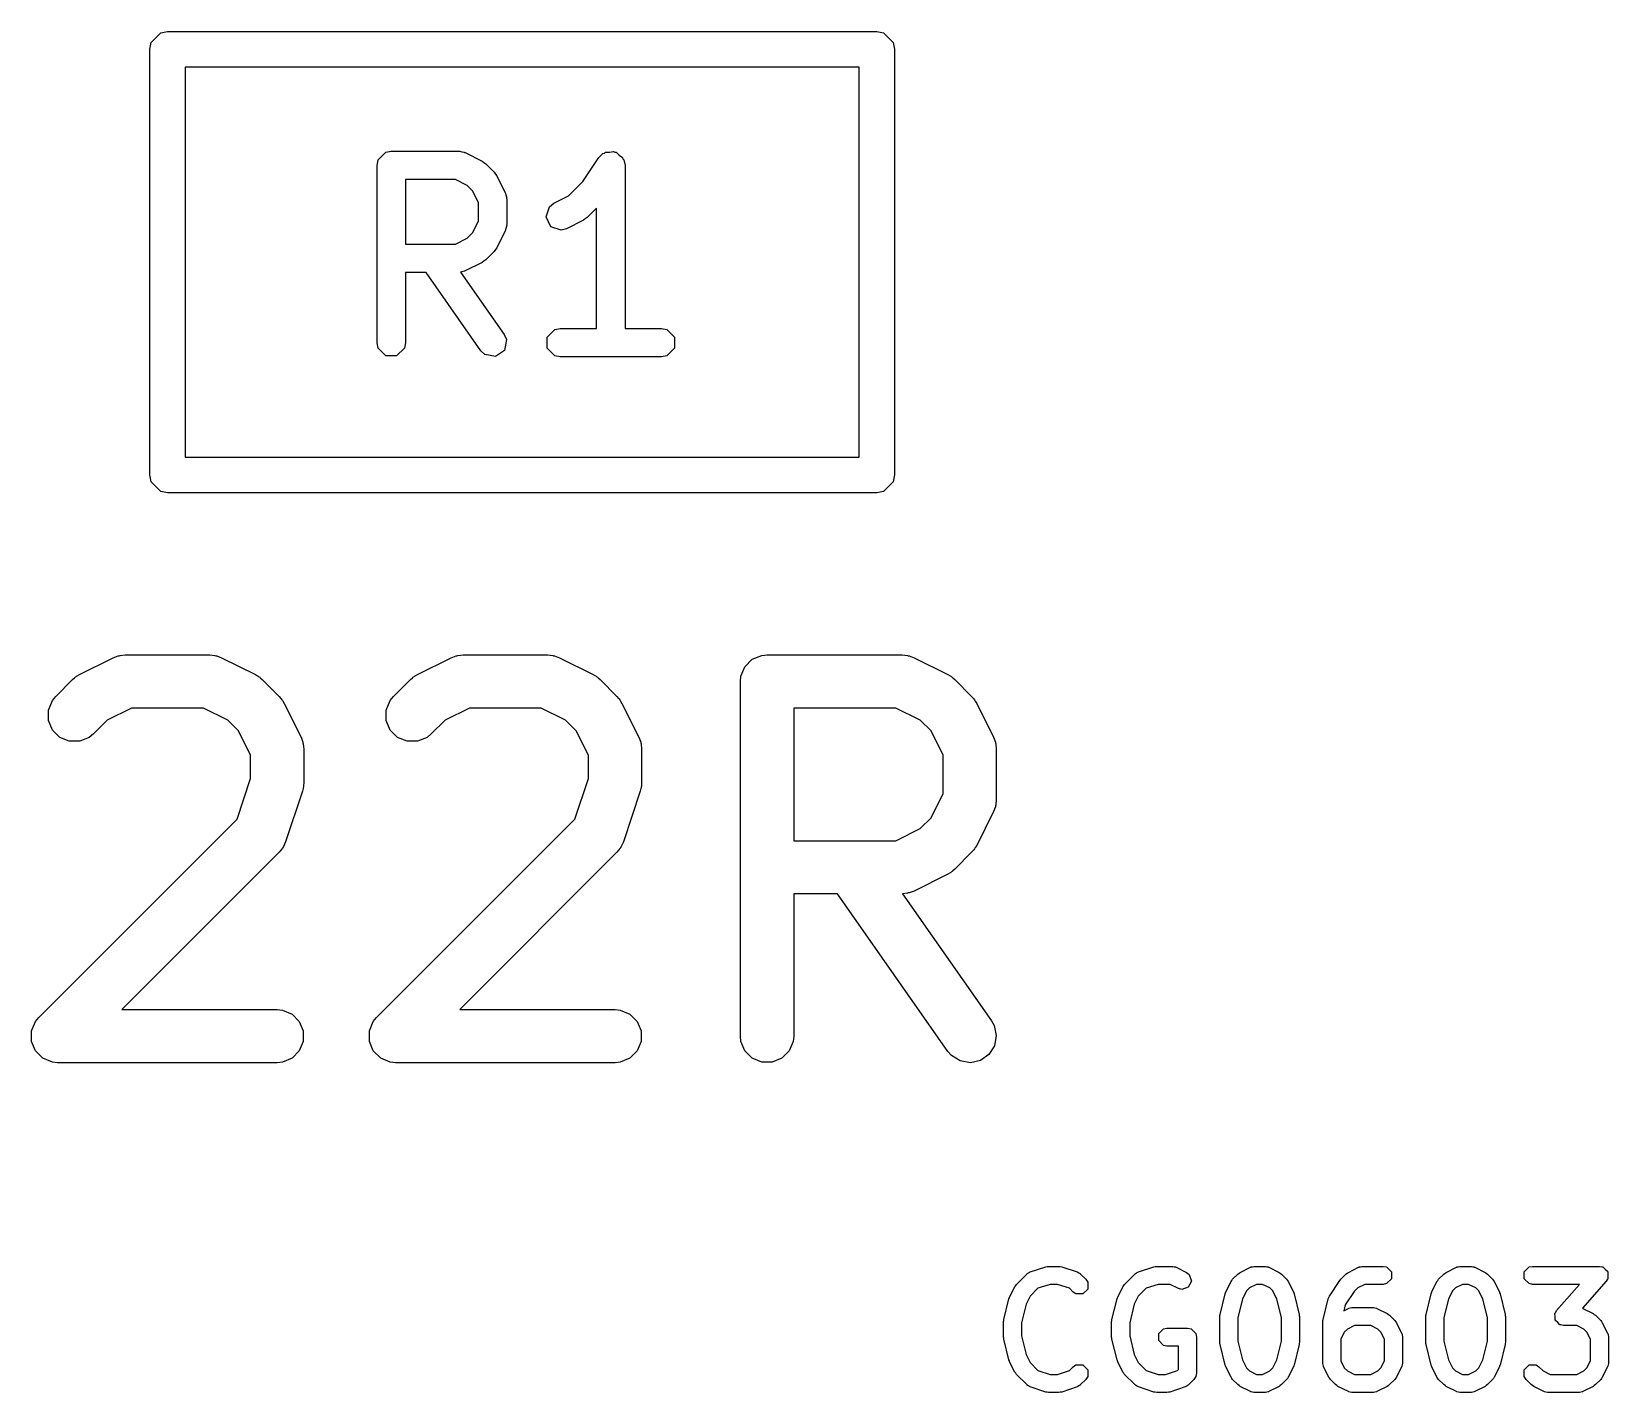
# Model space of a CAD drawing. Header units: inches. Extents: x 4.65 to 7.43, y -3.99 to -2.61.
# Drawn here: x 6.4955 to 6.6706, y -3.5154 to -3.3644 of the extents above; entities that cross this region are included whole.
import ezdxf

# ---------------------------------------------------------------- set-up
doc = ezdxf.new("R2010")
doc.units = ezdxf.units.IN
doc.header["$MEASUREMENT"] = 0
doc.layers.add('BLACK', color=250, linetype='CONTINUOUS')

msp = doc.modelspace()

# ---------------------------------------------------------------- linework, layer by layer
at = {"layer": 'BLACK', "linetype": 'CONTINUOUS'}
for p, q in [((6.50866, -3.36638), (6.50881, -3.36562)), ((6.50881, -3.36562), (6.50988, -3.36456)), ((6.50988, -3.36456), (6.51063, -3.36441)), ((6.51063, -3.36441), (6.58937, -3.36441)), ((6.58937, -3.36441), (6.59012, -3.36456)), ((6.59012, -3.36456), (6.59119, -3.36562)), ((6.59119, -3.36562), (6.59134, -3.36638)), ((6.50866, -3.41362), (6.50866, -3.36638)), ((6.59134, -3.36638), (6.59134, -3.41362)), ((6.5126, -3.36835), (6.5126, -3.41165)), ((6.5874, -3.36835), (6.5126, -3.36835)), ((6.5874, -3.41165), (6.5874, -3.36835)), ((6.53402, -3.37866), (6.53487, -3.3778)), ((6.53487, -3.3778), (6.53547, -3.37768)), ((6.53547, -3.37768), (6.54297, -3.37768)), ((6.54297, -3.37768), (6.54305, -3.3777)), ((6.54305, -3.3777), (6.54308, -3.37769)), ((6.54308, -3.37769), (6.54332, -3.37775)), ((6.54332, -3.37775), (6.54357, -3.3778)), ((6.54357, -3.3778), (6.5436, -3.37783)), ((6.5436, -3.37783), (6.54367, -3.37785)), ((6.54367, -3.37785), (6.54555, -3.37879)), ((6.55853, -3.37838), (6.55897, -3.37795)), ((6.55897, -3.37795), (6.55913, -3.37792)), ((6.55913, -3.37792), (6.55924, -3.3778)), ((6.55924, -3.3778), (6.5597, -3.3778)), ((6.5597, -3.3778), (6.56015, -3.37771)), ((6.56015, -3.37771), (6.56028, -3.3778)), ((6.56028, -3.3778), (6.56045, -3.3778)), ((6.56045, -3.3778), (6.56077, -3.37813)), ((6.5339, -3.37926), (6.53402, -3.37866)), ((6.5339, -3.39894), (6.5339, -3.37926)), ((6.54555, -3.37879), (6.54575, -3.37894)), ((6.54575, -3.37894), (6.54596, -3.37908)), ((6.54596, -3.37908), (6.5469, -3.38002)), ((6.55674, -3.38107), (6.55853, -3.37838)), ((6.56077, -3.37813), (6.56115, -3.37838)), ((6.56115, -3.37838), (6.56118, -3.37854)), ((6.56118, -3.37854), (6.5613, -3.37866)), ((6.5613, -3.37866), (6.56142, -3.37926)), ((6.56142, -3.37926), (6.56142, -3.39737)), ((6.5426, -3.38083), (6.53705, -3.38083)), ((6.53705, -3.38083), (6.53705, -3.38799)), ((6.54391, -3.38149), (6.5426, -3.38083)), ((6.5469, -3.38002), (6.54704, -3.38023)), ((6.54704, -3.38023), (6.54719, -3.38043)), ((6.54719, -3.38043), (6.54813, -3.3823)), ((6.55516, -3.38265), (6.55674, -3.38107)), ((6.54449, -3.38207), (6.54391, -3.38149)), ((6.54514, -3.38338), (6.54449, -3.38207)), ((6.54813, -3.3823), (6.54815, -3.38238)), ((6.54815, -3.38238), (6.54817, -3.3824)), ((6.54817, -3.3824), (6.54822, -3.38265)), ((6.54822, -3.38265), (6.54829, -3.3829)), ((6.54829, -3.3829), (6.54828, -3.38293)), ((6.54828, -3.38293), (6.54829, -3.38301)), ((6.54829, -3.38301), (6.54829, -3.38582)), ((6.55351, -3.38347), (6.55516, -3.38265)), ((6.54514, -3.38545), (6.54514, -3.38338)), ((6.55265, -3.38499), (6.55303, -3.38385)), ((6.55303, -3.38385), (6.55351, -3.38347)), ((6.55827, -3.384), (6.55721, -3.38506)), ((6.55827, -3.39737), (6.55827, -3.384)), ((6.54449, -3.38676), (6.54514, -3.38545)), ((6.54813, -3.38652), (6.54719, -3.3884)), ((6.54815, -3.38645), (6.54813, -3.38652)), ((6.54817, -3.38642), (6.54815, -3.38645)), ((6.54822, -3.38617), (6.54817, -3.38642)), ((6.54829, -3.38593), (6.54822, -3.38617)), ((6.54829, -3.38582), (6.54828, -3.3859)), ((6.54828, -3.3859), (6.54829, -3.38593)), ((6.55319, -3.38607), (6.55265, -3.38499)), ((6.55433, -3.38645), (6.55319, -3.38607)), ((6.55492, -3.38629), (6.55433, -3.38645)), ((6.5568, -3.38535), (6.55492, -3.38629)), ((6.557, -3.3852), (6.5568, -3.38535)), ((6.55721, -3.38506), (6.557, -3.3852)), ((6.53705, -3.38799), (6.5426, -3.38799)), ((6.5426, -3.38799), (6.54391, -3.38734)), ((6.54391, -3.38734), (6.54449, -3.38676)), ((6.54719, -3.3884), (6.54704, -3.3886)), ((6.54555, -3.39004), (6.54367, -3.39098)), ((6.54575, -3.38989), (6.54555, -3.39004)), ((6.54596, -3.38975), (6.54575, -3.38989)), ((6.5469, -3.38881), (6.54596, -3.38975)), ((6.54704, -3.3886), (6.5469, -3.38881)), ((6.53934, -3.39114), (6.53705, -3.39114)), ((6.53705, -3.39114), (6.53705, -3.39894)), ((6.54543, -3.39985), (6.53934, -3.39114)), ((6.54332, -3.39107), (6.54316, -3.39112)), ((6.54316, -3.39112), (6.54801, -3.39804)), ((6.54357, -3.39102), (6.54332, -3.39107)), ((6.5436, -3.391), (6.54357, -3.39102)), ((6.54367, -3.39098), (6.5436, -3.391)), ((6.53402, -3.39955), (6.5339, -3.39894)), ((6.53705, -3.39894), (6.53693, -3.39955)), ((6.54801, -3.39804), (6.54826, -3.3986)), ((6.54826, -3.3986), (6.54805, -3.39979)), ((6.55276, -3.39834), (6.55362, -3.39749)), ((6.55276, -3.39955), (6.55276, -3.39834)), ((6.55362, -3.39749), (6.55422, -3.39737)), ((6.55422, -3.39737), (6.55827, -3.39737)), ((6.56142, -3.39737), (6.56547, -3.39737)), ((6.56547, -3.39737), (6.56607, -3.39749)), ((6.56607, -3.39749), (6.56692, -3.39834)), ((6.56692, -3.39834), (6.56692, -3.39955)), ((6.53487, -3.4004), (6.53402, -3.39955)), ((6.53607, -3.4004), (6.53487, -3.4004)), ((6.53693, -3.39955), (6.53607, -3.4004)), ((6.54587, -3.40027), (6.54543, -3.39985)), ((6.54706, -3.40048), (6.54587, -3.40027)), ((6.54805, -3.39979), (6.54706, -3.40048)), ((6.55362, -3.4004), (6.55276, -3.39955)), ((6.55422, -3.40052), (6.55362, -3.4004)), ((6.56547, -3.40052), (6.55422, -3.40052)), ((6.56607, -3.4004), (6.56547, -3.40052)), ((6.56692, -3.39955), (6.56607, -3.4004)), ((6.5126, -3.41165), (6.5874, -3.41165)), ((6.50881, -3.41438), (6.50866, -3.41362)), ((6.50988, -3.41544), (6.50881, -3.41438)), ((6.59119, -3.41438), (6.59012, -3.41544)), ((6.59134, -3.41362), (6.59119, -3.41438)), ((6.51063, -3.41559), (6.50988, -3.41544)), ((6.58937, -3.41559), (6.51063, -3.41559)), ((6.59012, -3.41544), (6.58937, -3.41559)), ((6.50087, -3.43577), (6.50462, -3.4339)), ((6.50462, -3.4339), (6.50516, -3.43369)), ((6.50516, -3.43369), (6.50527, -3.43368)), ((6.50527, -3.43368), (6.50537, -3.43364)), ((6.50537, -3.43364), (6.50594, -3.43358)), ((6.50594, -3.43358), (6.51532, -3.43358)), ((6.51532, -3.43358), (6.51589, -3.43364)), ((6.51589, -3.43364), (6.51599, -3.43368)), ((6.51599, -3.43368), (6.5161, -3.43369)), ((6.5161, -3.43369), (6.51664, -3.4339)), ((6.51664, -3.4339), (6.52039, -3.43577)), ((6.53837, -3.43577), (6.54212, -3.4339)), ((6.54212, -3.4339), (6.54266, -3.43369)), ((6.54266, -3.43369), (6.54276, -3.43368)), ((6.54276, -3.43368), (6.54286, -3.43364)), ((6.54286, -3.43364), (6.54344, -3.43358)), ((6.54344, -3.43358), (6.55281, -3.43358)), ((6.55281, -3.43358), (6.55339, -3.43364)), ((6.55339, -3.43364), (6.55349, -3.43368)), ((6.55349, -3.43368), (6.55359, -3.43369)), ((6.55359, -3.43369), (6.55413, -3.4339)), ((6.55413, -3.4339), (6.55788, -3.43577)), ((6.57554, -3.43408), (6.57661, -3.43364)), ((6.57661, -3.43364), (6.57718, -3.43358)), ((6.57718, -3.43358), (6.59218, -3.43358)), ((6.59218, -3.43358), (6.59276, -3.43364)), ((6.59276, -3.43364), (6.59286, -3.43368)), ((6.59286, -3.43368), (6.59296, -3.43369)), ((6.59296, -3.43369), (6.5935, -3.4339)), ((6.5935, -3.4339), (6.59725, -3.43577)), ((6.57429, -3.43596), (6.57473, -3.4349)), ((6.57473, -3.4349), (6.57554, -3.43408)), ((6.49823, -3.4382), (6.50011, -3.43632)), ((6.50011, -3.43632), (6.50033, -3.43614)), ((6.50033, -3.43614), (6.50038, -3.43608)), ((6.50038, -3.43608), (6.50047, -3.43602)), ((6.50047, -3.43602), (6.50055, -3.43596)), ((6.50055, -3.43596), (6.50062, -3.43593)), ((6.50062, -3.43593), (6.50087, -3.43577)), ((6.52039, -3.43577), (6.52063, -3.43593)), ((6.52063, -3.43593), (6.52071, -3.43596)), ((6.52071, -3.43596), (6.52079, -3.43602)), ((6.52079, -3.43602), (6.52088, -3.43608)), ((6.52088, -3.43608), (6.52093, -3.43614)), ((6.52093, -3.43614), (6.52115, -3.43632)), ((6.52115, -3.43632), (6.52303, -3.4382)), ((6.53573, -3.4382), (6.5376, -3.43632)), ((6.5376, -3.43632), (6.53783, -3.43614)), ((6.53783, -3.43614), (6.53788, -3.43608)), ((6.53788, -3.43608), (6.53797, -3.43602)), ((6.53797, -3.43602), (6.53805, -3.43596)), ((6.53805, -3.43596), (6.53812, -3.43593)), ((6.53812, -3.43593), (6.53837, -3.43577)), ((6.55788, -3.43577), (6.55813, -3.43593)), ((6.55813, -3.43593), (6.5582, -3.43596)), ((6.5582, -3.43596), (6.55828, -3.43602)), ((6.55828, -3.43602), (6.55837, -3.43608)), ((6.55837, -3.43608), (6.55842, -3.43614)), ((6.55842, -3.43614), (6.55865, -3.43632)), ((6.55865, -3.43632), (6.56052, -3.4382)), ((6.57423, -3.43654), (6.57429, -3.43596)), ((6.57423, -3.47591), (6.57423, -3.43654)), ((6.59725, -3.43577), (6.5975, -3.43593)), ((6.5975, -3.43593), (6.59757, -3.43596)), ((6.59757, -3.43596), (6.59765, -3.43602)), ((6.59765, -3.43602), (6.59774, -3.43608)), ((6.59774, -3.43608), (6.59779, -3.43614)), ((6.59779, -3.43614), (6.59802, -3.43632)), ((6.59802, -3.43632), (6.59989, -3.4382)), ((6.49742, -3.43971), (6.49786, -3.43865)), ((6.49786, -3.43865), (6.49823, -3.4382)), ((6.52303, -3.4382), (6.52321, -3.43842)), ((6.52321, -3.43842), (6.52327, -3.43848)), ((6.52327, -3.43848), (6.52333, -3.43856)), ((6.52333, -3.43856), (6.5234, -3.43865)), ((6.5234, -3.43865), (6.52343, -3.43872)), ((6.52343, -3.43872), (6.52358, -3.43897)), ((6.52358, -3.43897), (6.52546, -3.44271)), ((6.53492, -3.43971), (6.53536, -3.43865)), ((6.53536, -3.43865), (6.53573, -3.4382)), ((6.56052, -3.4382), (6.56071, -3.43842)), ((6.56071, -3.43842), (6.56077, -3.43848)), ((6.56077, -3.43848), (6.56083, -3.43856)), ((6.56083, -3.43856), (6.56089, -3.43865)), ((6.56089, -3.43865), (6.56092, -3.43872)), ((6.56092, -3.43872), (6.56108, -3.43897)), ((6.56108, -3.43897), (6.56295, -3.44271)), ((6.59989, -3.4382), (6.60008, -3.43842)), ((6.60008, -3.43842), (6.60014, -3.43848)), ((6.60014, -3.43848), (6.6002, -3.43856)), ((6.6002, -3.43856), (6.60026, -3.43865)), ((6.60026, -3.43865), (6.60029, -3.43872)), ((6.60029, -3.43872), (6.60045, -3.43897)), ((6.60045, -3.43897), (6.60232, -3.44271)), ((6.49742, -3.44086), (6.49742, -3.43971)), ((6.49786, -3.44193), (6.49742, -3.44086)), ((6.50394, -3.44084), (6.50241, -3.44237)), ((6.50664, -3.43949), (6.50394, -3.44084)), ((6.51462, -3.43949), (6.50664, -3.43949)), ((6.51732, -3.44084), (6.51462, -3.43949)), ((6.51851, -3.44203), (6.51732, -3.44084)), ((6.53492, -3.44086), (6.53492, -3.43971)), ((6.53536, -3.44193), (6.53492, -3.44086)), ((6.54144, -3.44084), (6.5399, -3.44237)), ((6.54414, -3.43949), (6.54144, -3.44084)), ((6.55212, -3.43949), (6.54414, -3.43949)), ((6.55481, -3.44084), (6.55212, -3.43949)), ((6.55601, -3.44203), (6.55481, -3.44084)), ((6.59149, -3.43949), (6.58014, -3.43949)), ((6.58014, -3.43949), (6.58014, -3.45421)), ((6.59418, -3.44084), (6.59149, -3.43949)), ((6.59538, -3.44203), (6.59418, -3.44084)), ((6.49868, -3.44274), (6.49786, -3.44193)), ((6.50241, -3.44237), (6.50196, -3.44274)), ((6.51986, -3.44473), (6.51851, -3.44203)), ((6.53617, -3.44274), (6.53536, -3.44193)), ((6.5399, -3.44237), (6.53945, -3.44274)), ((6.55736, -3.44473), (6.55601, -3.44203)), ((6.59673, -3.44473), (6.59538, -3.44203)), ((6.49974, -3.44318), (6.49868, -3.44274)), ((6.50089, -3.44318), (6.49974, -3.44318)), ((6.50196, -3.44274), (6.50089, -3.44318)), ((6.52546, -3.44271), (6.52566, -3.44326)), ((6.52566, -3.44326), (6.52567, -3.44336)), ((6.52567, -3.44336), (6.52571, -3.44346)), ((6.52571, -3.44346), (6.52577, -3.44404)), ((6.52577, -3.44404), (6.52577, -3.44778)), ((6.53724, -3.44318), (6.53617, -3.44274)), ((6.53839, -3.44318), (6.53724, -3.44318)), ((6.53945, -3.44274), (6.53839, -3.44318)), ((6.56295, -3.44271), (6.56316, -3.44326)), ((6.56316, -3.44326), (6.56317, -3.44336)), ((6.56317, -3.44336), (6.56321, -3.44346)), ((6.56321, -3.44346), (6.56326, -3.44404)), ((6.56326, -3.44404), (6.56326, -3.44778)), ((6.60232, -3.44271), (6.60253, -3.44326)), ((6.60253, -3.44326), (6.60254, -3.44336)), ((6.60254, -3.44336), (6.60258, -3.44346)), ((6.60258, -3.44346), (6.60263, -3.44404)), ((6.60263, -3.44404), (6.60263, -3.44966)), ((6.51986, -3.44731), (6.51986, -3.44473)), ((6.55736, -3.44731), (6.55736, -3.44473)), ((6.59673, -3.44896), (6.59673, -3.44473)), ((6.51836, -3.45181), (6.51986, -3.44731)), ((6.52577, -3.44778), (6.52574, -3.44808)), ((6.55586, -3.45181), (6.55736, -3.44731)), ((6.56326, -3.44778), (6.56324, -3.44808)), ((6.52562, -3.44872), (6.52374, -3.45434)), ((6.52568, -3.44843), (6.52562, -3.44872)), ((6.52571, -3.44836), (6.52568, -3.44843)), ((6.52572, -3.44826), (6.52571, -3.44836)), ((6.52575, -3.44815), (6.52572, -3.44826)), ((6.52574, -3.44808), (6.52575, -3.44815)), ((6.56311, -3.44872), (6.56124, -3.45434)), ((6.56318, -3.44843), (6.56311, -3.44872)), ((6.56321, -3.44836), (6.56318, -3.44843)), ((6.56322, -3.44826), (6.56321, -3.44836)), ((6.56324, -3.44815), (6.56322, -3.44826)), ((6.56324, -3.44808), (6.56324, -3.44815)), ((6.59538, -3.45166), (6.59673, -3.44896)), ((6.60263, -3.44966), (6.60258, -3.45024)), ((6.60232, -3.45098), (6.60045, -3.45473)), ((6.60253, -3.45044), (6.60232, -3.45098)), ((6.60254, -3.45033), (6.60253, -3.45044)), ((6.60258, -3.45024), (6.60254, -3.45033)), ((6.49636, -3.47382), (6.51836, -3.45181)), ((6.53385, -3.47382), (6.55586, -3.45181)), ((6.59149, -3.45421), (6.59418, -3.45286)), ((6.59418, -3.45286), (6.59538, -3.45166)), ((6.52344, -3.45495), (6.5234, -3.45505)), ((6.52351, -3.45487), (6.52344, -3.45495)), ((6.52374, -3.45434), (6.52351, -3.45487)), ((6.56093, -3.45495), (6.56089, -3.45505)), ((6.561, -3.45487), (6.56093, -3.45495)), ((6.56124, -3.45434), (6.561, -3.45487)), ((6.58014, -3.45421), (6.59149, -3.45421)), ((6.60045, -3.45473), (6.60029, -3.45498)), ((6.52303, -3.4555), (6.50557, -3.47295)), ((6.5234, -3.45505), (6.52303, -3.4555)), ((6.56052, -3.4555), (6.54307, -3.47295)), ((6.56089, -3.45505), (6.56052, -3.4555)), ((6.59989, -3.4555), (6.59802, -3.45737)), ((6.60008, -3.45527), (6.59989, -3.4555)), ((6.60014, -3.45522), (6.60008, -3.45527)), ((6.6002, -3.45513), (6.60014, -3.45522)), ((6.60026, -3.45505), (6.6002, -3.45513)), ((6.60029, -3.45498), (6.60026, -3.45505)), ((6.59725, -3.45792), (6.5935, -3.4598)), ((6.5975, -3.45777), (6.59725, -3.45792)), ((6.59757, -3.45774), (6.5975, -3.45777)), ((6.59765, -3.45767), (6.59757, -3.45774)), ((6.59774, -3.45762), (6.59765, -3.45767)), ((6.59779, -3.45756), (6.59774, -3.45762)), ((6.59802, -3.45737), (6.59779, -3.45756)), ((6.58502, -3.46011), (6.58014, -3.46011)), ((6.58014, -3.46011), (6.58014, -3.47591)), ((6.59726, -3.4776), (6.58502, -3.46011)), ((6.59276, -3.46005), (6.59223, -3.46011)), ((6.59223, -3.46011), (6.6021, -3.47421)), ((6.59286, -3.46001), (6.59276, -3.46005)), ((6.59296, -3.46001), (6.59286, -3.46001)), ((6.5935, -3.4598), (6.59296, -3.46001)), ((6.49599, -3.47427), (6.49636, -3.47382)), ((6.50557, -3.47295), (6.52282, -3.47295)), ((6.52282, -3.47295), (6.52339, -3.47301)), ((6.52339, -3.47301), (6.52446, -3.47345)), ((6.52446, -3.47345), (6.52527, -3.47427)), ((6.53348, -3.47427), (6.53385, -3.47382)), ((6.54307, -3.47295), (6.56031, -3.47295)), ((6.56031, -3.47295), (6.56089, -3.47301)), ((6.56089, -3.47301), (6.56195, -3.47345)), ((6.56195, -3.47345), (6.56277, -3.47427)), ((6.6021, -3.47421), (6.60238, -3.47472)), ((6.49555, -3.47533), (6.49599, -3.47427)), ((6.49555, -3.47648), (6.49555, -3.47533)), ((6.52527, -3.47427), (6.52571, -3.47533)), ((6.52571, -3.47533), (6.52571, -3.47648)), ((6.53304, -3.47533), (6.53348, -3.47427)), ((6.53304, -3.47648), (6.53304, -3.47533)), ((6.56277, -3.47427), (6.56321, -3.47533)), ((6.56321, -3.47533), (6.56321, -3.47648)), ((6.57429, -3.47648), (6.57423, -3.47591)), ((6.58014, -3.47591), (6.58008, -3.47648)), ((6.60238, -3.47472), (6.60263, -3.47584)), ((6.60263, -3.47584), (6.60243, -3.47698)), ((6.49599, -3.47755), (6.49555, -3.47648)), ((6.4968, -3.47836), (6.49599, -3.47755)), ((6.52527, -3.47755), (6.52446, -3.47836)), ((6.52571, -3.47648), (6.52527, -3.47755)), ((6.53348, -3.47755), (6.53304, -3.47648)), ((6.5343, -3.47836), (6.53348, -3.47755)), ((6.56277, -3.47755), (6.56195, -3.47836)), ((6.56321, -3.47648), (6.56277, -3.47755)), ((6.57473, -3.47755), (6.57429, -3.47648)), ((6.57554, -3.47836), (6.57473, -3.47755)), ((6.57964, -3.47755), (6.57882, -3.47836)), ((6.58008, -3.47648), (6.57964, -3.47755)), ((6.59764, -3.47804), (6.59726, -3.4776)), ((6.60243, -3.47698), (6.60181, -3.47795)), ((6.49787, -3.4788), (6.4968, -3.47836)), ((6.49844, -3.47886), (6.49787, -3.4788)), ((6.52282, -3.47886), (6.49844, -3.47886)), ((6.52339, -3.4788), (6.52282, -3.47886)), ((6.52446, -3.47836), (6.52339, -3.4788)), ((6.53536, -3.4788), (6.5343, -3.47836)), ((6.53594, -3.47886), (6.53536, -3.4788)), ((6.56031, -3.47886), (6.53594, -3.47886)), ((6.56089, -3.4788), (6.56031, -3.47886)), ((6.56195, -3.47836), (6.56089, -3.4788)), ((6.57661, -3.4788), (6.57554, -3.47836)), ((6.57776, -3.4788), (6.57661, -3.4788)), ((6.57882, -3.47836), (6.57776, -3.4788)), ((6.59861, -3.47866), (6.59764, -3.47804)), ((6.59975, -3.47886), (6.59861, -3.47866)), ((6.60087, -3.47861), (6.59975, -3.47886)), ((6.60181, -3.47795), (6.60087, -3.47861)), ((6.60606, -3.50226), (6.6062, -3.50218)), ((6.6062, -3.50218), (6.60633, -3.50209)), ((6.60633, -3.50209), (6.60635, -3.50209)), ((6.60635, -3.50209), (6.6064, -3.50207)), ((6.6064, -3.50207), (6.60811, -3.5015)), ((6.60811, -3.5015), (6.60827, -3.50148)), ((6.60827, -3.50148), (6.60843, -3.50145)), ((6.60843, -3.50145), (6.60957, -3.50145)), ((6.60957, -3.50145), (6.60973, -3.50148)), ((6.60973, -3.50148), (6.60989, -3.5015)), ((6.60989, -3.5015), (6.6116, -3.50207)), ((6.6116, -3.50207), (6.61165, -3.50209)), ((6.61165, -3.50209), (6.61167, -3.50209)), ((6.61167, -3.50209), (6.6118, -3.50218)), ((6.6118, -3.50218), (6.61194, -3.50226)), ((6.61806, -3.50226), (6.6182, -3.50218)), ((6.6182, -3.50218), (6.61833, -3.50209)), ((6.61833, -3.50209), (6.61835, -3.50209)), ((6.61835, -3.50209), (6.6184, -3.50207)), ((6.6184, -3.50207), (6.62011, -3.5015)), ((6.62011, -3.5015), (6.62027, -3.50148)), ((6.62027, -3.50148), (6.62043, -3.50145)), ((6.62043, -3.50145), (6.62214, -3.50145)), ((6.62214, -3.50145), (6.62219, -3.50146)), ((6.62219, -3.50146), (6.62221, -3.50145)), ((6.62221, -3.50145), (6.62237, -3.50149)), ((6.62237, -3.50149), (6.62253, -3.50152)), ((6.62253, -3.50152), (6.62254, -3.50154)), ((6.62254, -3.50154), (6.62259, -3.50155)), ((6.62259, -3.50155), (6.62373, -3.50212)), ((6.62373, -3.50212), (6.62404, -3.50236)), ((6.62957, -3.50222), (6.6297, -3.50212)), ((6.6297, -3.50212), (6.63084, -3.50155)), ((6.63084, -3.50155), (6.63089, -3.50154)), ((6.63089, -3.50154), (6.6309, -3.50152)), ((6.6309, -3.50152), (6.63106, -3.50149)), ((6.63106, -3.50149), (6.63121, -3.50145)), ((6.63121, -3.50145), (6.63124, -3.50146)), ((6.63124, -3.50146), (6.63129, -3.50145)), ((6.63129, -3.50145), (6.63243, -3.50145)), ((6.63243, -3.50145), (6.63248, -3.50146)), ((6.63248, -3.50146), (6.6325, -3.50145)), ((6.6325, -3.50145), (6.63265, -3.50149)), ((6.63265, -3.50149), (6.63281, -3.50152)), ((6.63281, -3.50152), (6.63283, -3.50154)), ((6.63283, -3.50154), (6.63288, -3.50155)), ((6.63288, -3.50155), (6.63402, -3.50212)), ((6.63402, -3.50212), (6.63415, -3.50222)), ((6.64157, -3.50222), (6.6417, -3.50212)), ((6.6417, -3.50212), (6.64284, -3.50155)), ((6.64284, -3.50155), (6.64289, -3.50154)), ((6.64289, -3.50154), (6.6429, -3.50152)), ((6.6429, -3.50152), (6.64306, -3.50149)), ((6.64306, -3.50149), (6.64321, -3.50145)), ((6.64321, -3.50145), (6.64324, -3.50146)), ((6.64324, -3.50146), (6.64329, -3.50145)), ((6.64329, -3.50145), (6.64557, -3.50145)), ((6.64557, -3.50145), (6.64595, -3.50152)), ((6.64595, -3.50152), (6.6465, -3.50206)), ((6.6465, -3.50206), (6.6465, -3.50283)), ((6.65243, -3.50222), (6.65255, -3.50212)), ((6.65255, -3.50212), (6.6537, -3.50155)), ((6.6537, -3.50155), (6.65374, -3.50154)), ((6.65374, -3.50154), (6.65376, -3.50152)), ((6.65376, -3.50152), (6.65392, -3.50149)), ((6.65392, -3.50149), (6.65407, -3.50145)), ((6.65407, -3.50145), (6.65409, -3.50146)), ((6.65409, -3.50146), (6.65414, -3.50145)), ((6.65414, -3.50145), (6.65529, -3.50145)), ((6.65529, -3.50145), (6.65533, -3.50146)), ((6.65533, -3.50146), (6.65536, -3.50145)), ((6.65536, -3.50145), (6.65551, -3.50149)), ((6.65551, -3.50149), (6.65567, -3.50152)), ((6.65567, -3.50152), (6.65568, -3.50154)), ((6.65568, -3.50154), (6.65573, -3.50155)), ((6.65573, -3.50155), (6.65688, -3.50212)), ((6.65688, -3.50212), (6.657, -3.50222)), ((6.66122, -3.50206), (6.66176, -3.50152)), ((6.66122, -3.50283), (6.66122, -3.50206)), ((6.66176, -3.50152), (6.66214, -3.50145)), ((6.66214, -3.50145), (6.66957, -3.50145)), ((6.66957, -3.50145), (6.66985, -3.5015)), ((6.66985, -3.5015), (6.66989, -3.5015)), ((6.66989, -3.5015), (6.66991, -3.50151)), ((6.66991, -3.50151), (6.66995, -3.50152)), ((6.66995, -3.50152), (6.6702, -3.50177)), ((6.6702, -3.50177), (6.67047, -3.502)), ((6.67047, -3.502), (6.67047, -3.50204)), ((6.67047, -3.50204), (6.6705, -3.50206)), ((6.6705, -3.50206), (6.6705, -3.50242)), ((6.60411, -3.50486), (6.60468, -3.50371)), ((6.60468, -3.50371), (6.60478, -3.50359)), ((6.60478, -3.50359), (6.60486, -3.50345)), ((6.60486, -3.50345), (6.60601, -3.50231)), ((6.60601, -3.50231), (6.60605, -3.50228)), ((6.60605, -3.50228), (6.60606, -3.50226)), ((6.60725, -3.50389), (6.60639, -3.50475)), ((6.60859, -3.50345), (6.60725, -3.50389)), ((6.60941, -3.50345), (6.60859, -3.50345)), ((6.61075, -3.50389), (6.60941, -3.50345)), ((6.61115, -3.5043), (6.61075, -3.50389)), ((6.61194, -3.50226), (6.61195, -3.50228)), ((6.61195, -3.50228), (6.61199, -3.50231)), ((6.61199, -3.50231), (6.61256, -3.50288)), ((6.61256, -3.50288), (6.61278, -3.50321)), ((6.61278, -3.50321), (6.61278, -3.50397)), ((6.61611, -3.50486), (6.61668, -3.50371)), ((6.61668, -3.50371), (6.61678, -3.50359)), ((6.61678, -3.50359), (6.61686, -3.50345)), ((6.61686, -3.50345), (6.61801, -3.50231)), ((6.61801, -3.50231), (6.61805, -3.50228)), ((6.61805, -3.50228), (6.61806, -3.50226)), ((6.61925, -3.50389), (6.61839, -3.50475)), ((6.62059, -3.50345), (6.61925, -3.50389)), ((6.62191, -3.50345), (6.62059, -3.50345)), ((6.62284, -3.50391), (6.62191, -3.50345)), ((6.62321, -3.50402), (6.62284, -3.50391)), ((6.62394, -3.50377), (6.62321, -3.50402)), ((6.62428, -3.50309), (6.62394, -3.50377)), ((6.62404, -3.50236), (6.62428, -3.50309)), ((6.62811, -3.50429), (6.62868, -3.50314)), ((6.62868, -3.50314), (6.62878, -3.50302)), ((6.62878, -3.50302), (6.62886, -3.50288)), ((6.62886, -3.50288), (6.62944, -3.50231)), ((6.62944, -3.50231), (6.62957, -3.50222)), ((6.63074, -3.50384), (6.63039, -3.50418)), ((6.63152, -3.50345), (6.63074, -3.50384)), ((6.63219, -3.50345), (6.63152, -3.50345)), ((6.63298, -3.50384), (6.63219, -3.50345)), ((6.63332, -3.50418), (6.63298, -3.50384)), ((6.63415, -3.50222), (6.63428, -3.50231)), ((6.63428, -3.50231), (6.63485, -3.50288)), ((6.63485, -3.50288), (6.63494, -3.50302)), ((6.63494, -3.50302), (6.63504, -3.50314)), ((6.63504, -3.50314), (6.63561, -3.50429)), ((6.6396, -3.50475), (6.64074, -3.50304)), ((6.64074, -3.50304), (6.64081, -3.50297)), ((6.64081, -3.50297), (6.64086, -3.50288)), ((6.64086, -3.50288), (6.64144, -3.50231)), ((6.64144, -3.50231), (6.64157, -3.50222)), ((6.64274, -3.50384), (6.64235, -3.50423)), ((6.64352, -3.50345), (6.64274, -3.50384)), ((6.64557, -3.50345), (6.64352, -3.50345)), ((6.64595, -3.50337), (6.64557, -3.50345)), ((6.6465, -3.50283), (6.64595, -3.50337)), ((6.65096, -3.50429), (6.65153, -3.50314)), ((6.65153, -3.50314), (6.65163, -3.50302)), ((6.65163, -3.50302), (6.65172, -3.50288)), ((6.65172, -3.50288), (6.65229, -3.50231)), ((6.65229, -3.50231), (6.65243, -3.50222)), ((6.65359, -3.50384), (6.65325, -3.50418)), ((6.65438, -3.50345), (6.65359, -3.50384)), ((6.65505, -3.50345), (6.65438, -3.50345)), ((6.65584, -3.50384), (6.65505, -3.50345)), ((6.65618, -3.50418), (6.65584, -3.50384)), ((6.657, -3.50222), (6.65714, -3.50231)), ((6.65714, -3.50231), (6.65771, -3.50288)), ((6.65771, -3.50288), (6.6578, -3.50302)), ((6.6578, -3.50302), (6.65789, -3.50314)), ((6.65789, -3.50314), (6.65847, -3.50429)), ((6.66176, -3.50337), (6.66122, -3.50283)), ((6.66214, -3.50345), (6.66176, -3.50337)), ((6.66737, -3.50345), (6.66214, -3.50345)), ((6.66482, -3.50636), (6.66737, -3.50345)), ((6.67032, -3.50311), (6.66769, -3.50611)), ((6.67047, -3.50286), (6.67032, -3.50311)), ((6.6705, -3.50283), (6.67047, -3.50286)), ((6.6705, -3.50242), (6.67052, -3.50277)), ((6.67052, -3.50277), (6.6705, -3.50281)), ((6.6705, -3.50281), (6.6705, -3.50283)), ((6.60346, -3.50735), (6.60403, -3.50506)), ((6.60403, -3.50506), (6.60408, -3.50496)), ((6.60408, -3.50496), (6.60411, -3.50486)), ((6.60594, -3.50565), (6.60543, -3.50771)), ((6.60639, -3.50475), (6.60594, -3.50565)), ((6.61147, -3.50451), (6.61115, -3.5043)), ((6.61224, -3.50451), (6.61147, -3.50451)), ((6.61278, -3.50397), (6.61224, -3.50451)), ((6.61546, -3.50735), (6.61603, -3.50506)), ((6.61603, -3.50506), (6.61608, -3.50496)), ((6.61608, -3.50496), (6.61611, -3.50486)), ((6.61794, -3.50565), (6.61743, -3.50771)), ((6.61839, -3.50475), (6.61794, -3.50565)), ((6.62746, -3.50678), (6.62803, -3.50449)), ((6.62803, -3.50449), (6.62808, -3.50439)), ((6.62808, -3.50439), (6.62811, -3.50429)), ((6.62994, -3.50508), (6.62943, -3.50714)), ((6.63039, -3.50418), (6.62994, -3.50508)), ((6.63377, -3.50508), (6.63332, -3.50418)), ((6.63429, -3.50714), (6.63377, -3.50508)), ((6.63561, -3.50429), (6.63564, -3.50439)), ((6.63564, -3.50439), (6.63568, -3.50449)), ((6.63568, -3.50449), (6.63626, -3.50678)), ((6.63889, -3.50735), (6.63946, -3.50506)), ((6.63946, -3.50506), (6.63953, -3.50491)), ((6.63953, -3.50491), (6.6396, -3.50475)), ((6.64136, -3.50572), (6.64119, -3.50638)), ((6.64235, -3.50423), (6.64136, -3.50572)), ((6.65032, -3.50678), (6.65089, -3.50449)), ((6.65089, -3.50449), (6.65093, -3.50439)), ((6.65093, -3.50439), (6.65096, -3.50429)), ((6.6528, -3.50508), (6.65229, -3.50714)), ((6.65325, -3.50418), (6.6528, -3.50508)), ((6.65663, -3.50508), (6.65618, -3.50418)), ((6.65714, -3.50714), (6.65663, -3.50508)), ((6.65847, -3.50429), (6.65849, -3.50439)), ((6.65849, -3.50439), (6.65854, -3.50449)), ((6.65854, -3.50449), (6.65911, -3.50678)), ((6.60343, -3.50759), (6.60345, -3.50747)), ((6.60345, -3.50747), (6.60346, -3.50735)), ((6.61543, -3.50759), (6.61545, -3.50747)), ((6.61545, -3.50747), (6.61546, -3.50735)), ((6.62743, -3.50702), (6.62745, -3.5069)), ((6.62743, -3.50988), (6.62743, -3.50702)), ((6.62745, -3.5069), (6.62746, -3.50678)), ((6.62943, -3.50714), (6.62943, -3.50975)), ((6.63429, -3.50975), (6.63429, -3.50714)), ((6.63626, -3.50678), (6.63626, -3.5069)), ((6.63626, -3.5069), (6.63629, -3.50702)), ((6.63629, -3.50702), (6.63629, -3.50988)), ((6.63886, -3.50759), (6.63888, -3.50747)), ((6.63888, -3.50747), (6.63889, -3.50735)), ((6.64119, -3.50638), (6.6417, -3.50612)), ((6.6417, -3.50612), (6.64174, -3.50611)), ((6.64174, -3.50611), (6.64176, -3.50609)), ((6.64176, -3.50609), (6.64192, -3.50606)), ((6.64192, -3.50606), (6.64207, -3.50602)), ((6.64207, -3.50602), (6.64209, -3.50603)), ((6.64209, -3.50603), (6.64214, -3.50602)), ((6.64214, -3.50602), (6.64443, -3.50602)), ((6.64443, -3.50602), (6.64448, -3.50603)), ((6.64448, -3.50603), (6.6445, -3.50602)), ((6.6445, -3.50602), (6.64465, -3.50606)), ((6.64465, -3.50606), (6.64481, -3.50609)), ((6.64481, -3.50609), (6.64483, -3.50611)), ((6.64483, -3.50611), (6.64488, -3.50612)), ((6.64488, -3.50612), (6.64602, -3.5067)), ((6.64602, -3.5067), (6.64615, -3.50679)), ((6.64615, -3.50679), (6.64628, -3.50688)), ((6.64628, -3.50688), (6.64685, -3.50745)), ((6.64685, -3.50745), (6.64694, -3.50759)), ((6.65029, -3.50702), (6.65031, -3.5069)), ((6.65029, -3.50988), (6.65029, -3.50702)), ((6.65031, -3.5069), (6.65032, -3.50678)), ((6.65229, -3.50714), (6.65229, -3.50975)), ((6.65714, -3.50975), (6.65714, -3.50714)), ((6.65911, -3.50678), (6.65912, -3.5069)), ((6.65912, -3.5069), (6.65914, -3.50702)), ((6.65914, -3.50702), (6.65914, -3.50988)), ((6.66462, -3.5067), (6.66465, -3.50666)), ((6.66465, -3.50705), (6.66462, -3.5067)), ((6.66465, -3.50664), (6.66468, -3.50661)), ((6.66465, -3.50666), (6.66465, -3.50664)), ((6.66465, -3.5074), (6.66465, -3.50705)), ((6.66467, -3.50743), (6.66465, -3.5074)), ((6.66468, -3.50746), (6.66467, -3.50743)), ((6.66468, -3.50661), (6.66482, -3.50636)), ((6.66494, -3.50769), (6.66468, -3.50746)), ((6.66769, -3.50611), (6.66773, -3.50612)), ((6.66773, -3.50612), (6.66888, -3.5067)), ((6.66888, -3.5067), (6.669, -3.50679)), ((6.669, -3.50679), (6.66914, -3.50688)), ((6.66914, -3.50688), (6.66971, -3.50745)), ((6.66971, -3.50745), (6.6698, -3.50759)), ((6.60343, -3.5093), (6.60343, -3.50759)), ((6.60543, -3.50771), (6.60543, -3.50918)), ((6.60543, -3.50918), (6.60594, -3.51124)), ((6.61543, -3.5093), (6.61543, -3.50759)), ((6.61743, -3.50771), (6.61743, -3.50918)), ((6.61743, -3.50918), (6.61794, -3.51124)), ((6.62065, -3.50892), (6.62119, -3.50838)), ((6.62065, -3.50969), (6.62065, -3.50892)), ((6.62119, -3.50838), (6.62157, -3.5083)), ((6.62157, -3.5083), (6.62386, -3.5083)), ((6.62386, -3.5083), (6.62424, -3.50838)), ((6.62424, -3.50838), (6.62478, -3.50892)), ((6.62478, -3.50892), (6.62486, -3.5093)), ((6.63886, -3.51216), (6.63886, -3.50759)), ((6.64125, -3.50875), (6.64086, -3.50954)), ((6.64159, -3.50841), (6.64125, -3.50875)), ((6.64238, -3.50802), (6.64159, -3.50841)), ((6.64419, -3.50802), (6.64238, -3.50802)), ((6.64498, -3.50841), (6.64419, -3.50802)), ((6.64532, -3.50875), (6.64498, -3.50841)), ((6.64571, -3.50954), (6.64532, -3.50875)), ((6.64694, -3.50759), (6.64704, -3.50771)), ((6.64704, -3.50771), (6.64761, -3.50886)), ((6.64761, -3.50886), (6.64762, -3.50891)), ((6.64762, -3.50891), (6.64764, -3.50892)), ((6.64764, -3.50892), (6.64767, -3.50908)), ((6.64767, -3.50908), (6.64771, -3.50923)), ((6.66519, -3.50794), (6.66494, -3.50769)), ((6.66523, -3.50795), (6.66519, -3.50794)), ((6.66525, -3.50797), (6.66523, -3.50795)), ((6.66529, -3.50796), (6.66525, -3.50797)), ((6.66557, -3.50802), (6.66529, -3.50796)), ((6.66705, -3.50802), (6.66557, -3.50802)), ((6.66784, -3.50841), (6.66705, -3.50802)), ((6.66818, -3.50875), (6.66784, -3.50841)), ((6.66857, -3.50954), (6.66818, -3.50875)), ((6.6698, -3.50759), (6.66989, -3.50771)), ((6.66989, -3.50771), (6.67047, -3.50886)), ((6.67047, -3.50886), (6.67048, -3.50891)), ((6.67048, -3.50891), (6.6705, -3.50892)), ((6.6705, -3.50892), (6.67053, -3.50908)), ((6.67053, -3.50908), (6.67057, -3.50923)), ((6.60345, -3.50942), (6.60343, -3.5093)), ((6.60346, -3.50955), (6.60345, -3.50942)), ((6.60403, -3.51183), (6.60346, -3.50955)), ((6.61545, -3.50942), (6.61543, -3.5093)), ((6.61546, -3.50955), (6.61545, -3.50942)), ((6.61603, -3.51183), (6.61546, -3.50955)), ((6.62119, -3.51023), (6.62065, -3.50969)), ((6.62157, -3.5103), (6.62119, -3.51023)), ((6.62286, -3.5103), (6.62157, -3.5103)), ((6.62286, -3.51289), (6.62286, -3.5103)), ((6.62486, -3.5093), (6.62486, -3.5133)), ((6.62745, -3.51), (6.62743, -3.50988)), ((6.62746, -3.51012), (6.62745, -3.51)), ((6.62803, -3.5124), (6.62746, -3.51012)), ((6.62943, -3.50975), (6.62994, -3.51181)), ((6.63377, -3.51181), (6.63429, -3.50975)), ((6.63626, -3.51012), (6.63568, -3.5124)), ((6.63629, -3.50988), (6.63626, -3.51)), ((6.63626, -3.51), (6.63626, -3.51012)), ((6.64086, -3.50954), (6.64086, -3.51193)), ((6.64571, -3.51193), (6.64571, -3.50954)), ((6.64771, -3.50923), (6.6477, -3.50926)), ((6.6477, -3.50926), (6.64771, -3.5093)), ((6.64771, -3.5093), (6.64771, -3.51216)), ((6.65031, -3.51), (6.65029, -3.50988)), ((6.65032, -3.51012), (6.65031, -3.51)), ((6.65089, -3.5124), (6.65032, -3.51012)), ((6.65229, -3.50975), (6.6528, -3.51181)), ((6.65663, -3.51181), (6.65714, -3.50975)), ((6.65911, -3.51012), (6.65854, -3.5124)), ((6.65912, -3.51), (6.65911, -3.51012)), ((6.65914, -3.50988), (6.65912, -3.51)), ((6.66857, -3.51193), (6.66857, -3.50954)), ((6.67057, -3.50923), (6.67056, -3.50926)), ((6.67056, -3.50926), (6.67057, -3.5093)), ((6.67057, -3.5093), (6.67057, -3.51216)), ((6.60408, -3.51193), (6.60403, -3.51183)), ((6.60411, -3.51204), (6.60408, -3.51193)), ((6.60468, -3.51318), (6.60411, -3.51204)), ((6.60594, -3.51124), (6.60639, -3.51214)), ((6.60639, -3.51214), (6.60725, -3.513)), ((6.61075, -3.513), (6.61115, -3.5126)), ((6.61115, -3.5126), (6.61147, -3.51238)), ((6.61147, -3.51238), (6.61224, -3.51238)), ((6.61224, -3.51238), (6.61278, -3.51292)), ((6.61608, -3.51193), (6.61603, -3.51183)), ((6.61611, -3.51204), (6.61608, -3.51193)), ((6.61668, -3.51318), (6.61611, -3.51204)), ((6.61794, -3.51124), (6.61839, -3.51214)), ((6.61839, -3.51214), (6.61925, -3.513)), ((6.62808, -3.5125), (6.62803, -3.5124)), ((6.62811, -3.51261), (6.62808, -3.5125)), ((6.62868, -3.51375), (6.62811, -3.51261)), ((6.62994, -3.51181), (6.63039, -3.51271)), ((6.63039, -3.51271), (6.63074, -3.51305)), ((6.63298, -3.51305), (6.63332, -3.51271)), ((6.63332, -3.51271), (6.63377, -3.51181)), ((6.63561, -3.51261), (6.63504, -3.51375)), ((6.63564, -3.5125), (6.63561, -3.51261)), ((6.63568, -3.5124), (6.63564, -3.5125)), ((6.63887, -3.51221), (6.63886, -3.51216)), ((6.63886, -3.51223), (6.63887, -3.51221)), ((6.6389, -3.51239), (6.63886, -3.51223)), ((6.63893, -3.51254), (6.6389, -3.51239)), ((6.63895, -3.51256), (6.63893, -3.51254)), ((6.63896, -3.51261), (6.63895, -3.51256)), ((6.63953, -3.51375), (6.63896, -3.51261)), ((6.64086, -3.51193), (6.64125, -3.51271)), ((6.64125, -3.51271), (6.64159, -3.51305)), ((6.64498, -3.51305), (6.64532, -3.51271)), ((6.64532, -3.51271), (6.64571, -3.51193)), ((6.64761, -3.51261), (6.64704, -3.51375)), ((6.64762, -3.51256), (6.64761, -3.51261)), ((6.64764, -3.51254), (6.64762, -3.51256)), ((6.64767, -3.51239), (6.64764, -3.51254)), ((6.64771, -3.51223), (6.64767, -3.51239)), ((6.64771, -3.51216), (6.6477, -3.51221)), ((6.6477, -3.51221), (6.64771, -3.51223)), ((6.65093, -3.5125), (6.65089, -3.5124)), ((6.65096, -3.51261), (6.65093, -3.5125)), ((6.65153, -3.51375), (6.65096, -3.51261)), ((6.6528, -3.51181), (6.65325, -3.51271)), ((6.65325, -3.51271), (6.65359, -3.51305)), ((6.65584, -3.51305), (6.65618, -3.51271)), ((6.65618, -3.51271), (6.65663, -3.51181)), ((6.65847, -3.51261), (6.65789, -3.51375)), ((6.65849, -3.5125), (6.65847, -3.51261)), ((6.65854, -3.5124), (6.65849, -3.5125)), ((6.66122, -3.51292), (6.66176, -3.51238)), ((6.66176, -3.51238), (6.66253, -3.51238)), ((6.66253, -3.51238), (6.66285, -3.5126)), ((6.66285, -3.5126), (6.66331, -3.51305)), ((6.66784, -3.51305), (6.66818, -3.51271)), ((6.66818, -3.51271), (6.66857, -3.51193)), ((6.67047, -3.51261), (6.66989, -3.51375)), ((6.67048, -3.51256), (6.67047, -3.51261)), ((6.6705, -3.51254), (6.67048, -3.51256)), ((6.67053, -3.51239), (6.6705, -3.51254)), ((6.67057, -3.51223), (6.67053, -3.51239)), ((6.67057, -3.51216), (6.67056, -3.51221)), ((6.67056, -3.51221), (6.67057, -3.51223)), ((6.60478, -3.51331), (6.60468, -3.51318)), ((6.60486, -3.51344), (6.60478, -3.51331)), ((6.60601, -3.51458), (6.60486, -3.51344)), ((6.60725, -3.513), (6.60859, -3.51345)), ((6.60859, -3.51345), (6.60941, -3.51345)), ((6.60941, -3.51345), (6.61075, -3.513)), ((6.61256, -3.51401), (6.61199, -3.51458)), ((6.61278, -3.51369), (6.61256, -3.51401)), ((6.61278, -3.51292), (6.61278, -3.51369)), ((6.61678, -3.51331), (6.61668, -3.51318)), ((6.61686, -3.51344), (6.61678, -3.51331)), ((6.61801, -3.51458), (6.61686, -3.51344)), ((6.61925, -3.513), (6.62059, -3.51345)), ((6.62059, -3.51345), (6.62141, -3.51345)), ((6.62141, -3.51345), (6.62275, -3.513)), ((6.62275, -3.513), (6.62286, -3.51289)), ((6.62456, -3.51401), (6.62399, -3.51458)), ((6.62478, -3.51369), (6.62456, -3.51401)), ((6.62486, -3.5133), (6.62478, -3.51369)), ((6.62878, -3.51388), (6.62868, -3.51375)), ((6.62886, -3.51401), (6.62878, -3.51388)), ((6.62944, -3.51458), (6.62886, -3.51401)), ((6.63074, -3.51305), (6.63152, -3.51345)), ((6.63152, -3.51345), (6.63219, -3.51345)), ((6.63219, -3.51345), (6.63298, -3.51305)), ((6.63485, -3.51401), (6.63428, -3.51458)), ((6.63494, -3.51388), (6.63485, -3.51401)), ((6.63504, -3.51375), (6.63494, -3.51388)), ((6.63963, -3.51388), (6.63953, -3.51375)), ((6.63972, -3.51401), (6.63963, -3.51388)), ((6.64029, -3.51458), (6.63972, -3.51401)), ((6.64159, -3.51305), (6.64238, -3.51345)), ((6.64238, -3.51345), (6.64419, -3.51345)), ((6.64419, -3.51345), (6.64498, -3.51305)), ((6.64685, -3.51401), (6.64628, -3.51458)), ((6.64694, -3.51388), (6.64685, -3.51401)), ((6.64704, -3.51375), (6.64694, -3.51388)), ((6.65163, -3.51388), (6.65153, -3.51375)), ((6.65172, -3.51401), (6.65163, -3.51388)), ((6.65229, -3.51458), (6.65172, -3.51401)), ((6.65359, -3.51305), (6.65438, -3.51345)), ((6.65438, -3.51345), (6.65505, -3.51345)), ((6.65505, -3.51345), (6.65584, -3.51305)), ((6.65771, -3.51401), (6.65714, -3.51458)), ((6.6578, -3.51388), (6.65771, -3.51401)), ((6.65789, -3.51375), (6.6578, -3.51388)), ((6.66122, -3.51369), (6.66122, -3.51292)), ((6.66144, -3.51401), (6.66122, -3.51369)), ((6.66201, -3.51458), (6.66144, -3.51401)), ((6.66331, -3.51305), (6.66409, -3.51345)), ((6.66409, -3.51345), (6.66705, -3.51345)), ((6.66705, -3.51345), (6.66784, -3.51305)), ((6.66971, -3.51401), (6.66914, -3.51458)), ((6.6698, -3.51388), (6.66971, -3.51401)), ((6.66989, -3.51375), (6.6698, -3.51388)), ((6.60605, -3.51461), (6.60601, -3.51458)), ((6.60606, -3.51463), (6.60605, -3.51461)), ((6.6062, -3.51471), (6.60606, -3.51463)), ((6.60633, -3.5148), (6.6062, -3.51471)), ((6.60635, -3.5148), (6.60633, -3.5148)), ((6.6064, -3.51482), (6.60635, -3.5148)), ((6.60811, -3.5154), (6.6064, -3.51482)), ((6.60827, -3.51542), (6.60811, -3.5154)), ((6.60843, -3.51545), (6.60827, -3.51542)), ((6.60957, -3.51545), (6.60843, -3.51545)), ((6.60973, -3.51542), (6.60957, -3.51545)), ((6.60989, -3.5154), (6.60973, -3.51542)), ((6.6116, -3.51482), (6.60989, -3.5154)), ((6.61165, -3.5148), (6.6116, -3.51482)), ((6.61167, -3.5148), (6.61165, -3.5148)), ((6.6118, -3.51471), (6.61167, -3.5148)), ((6.61194, -3.51463), (6.6118, -3.51471)), ((6.61195, -3.51461), (6.61194, -3.51463)), ((6.61199, -3.51458), (6.61195, -3.51461)), ((6.61805, -3.51461), (6.61801, -3.51458)), ((6.61806, -3.51463), (6.61805, -3.51461)), ((6.6182, -3.51471), (6.61806, -3.51463)), ((6.61833, -3.5148), (6.6182, -3.51471)), ((6.61835, -3.5148), (6.61833, -3.5148)), ((6.6184, -3.51482), (6.61835, -3.5148)), ((6.62011, -3.5154), (6.6184, -3.51482)), ((6.62027, -3.51542), (6.62011, -3.5154)), ((6.62043, -3.51545), (6.62027, -3.51542)), ((6.62157, -3.51545), (6.62043, -3.51545)), ((6.62173, -3.51542), (6.62157, -3.51545)), ((6.62189, -3.5154), (6.62173, -3.51542)), ((6.6236, -3.51482), (6.62189, -3.5154)), ((6.62365, -3.5148), (6.6236, -3.51482)), ((6.62367, -3.5148), (6.62365, -3.5148)), ((6.6238, -3.51471), (6.62367, -3.5148)), ((6.62394, -3.51463), (6.6238, -3.51471)), ((6.62395, -3.51461), (6.62394, -3.51463)), ((6.62399, -3.51458), (6.62395, -3.51461)), ((6.62957, -3.51467), (6.62944, -3.51458)), ((6.6297, -3.51477), (6.62957, -3.51467)), ((6.63084, -3.51534), (6.6297, -3.51477)), ((6.63089, -3.51536), (6.63084, -3.51534)), ((6.6309, -3.51537), (6.63089, -3.51536)), ((6.63106, -3.5154), (6.6309, -3.51537)), ((6.63121, -3.51544), (6.63106, -3.5154)), ((6.63124, -3.51544), (6.63121, -3.51544)), ((6.63129, -3.51545), (6.63124, -3.51544)), ((6.63243, -3.51545), (6.63129, -3.51545)), ((6.63248, -3.51544), (6.63243, -3.51545)), ((6.6325, -3.51544), (6.63248, -3.51544)), ((6.63265, -3.5154), (6.6325, -3.51544)), ((6.63281, -3.51537), (6.63265, -3.5154)), ((6.63283, -3.51536), (6.63281, -3.51537)), ((6.63288, -3.51534), (6.63283, -3.51536)), ((6.63402, -3.51477), (6.63288, -3.51534)), ((6.63415, -3.51467), (6.63402, -3.51477)), ((6.63428, -3.51458), (6.63415, -3.51467)), ((6.64043, -3.51467), (6.64029, -3.51458)), ((6.64055, -3.51477), (6.64043, -3.51467)), ((6.6417, -3.51534), (6.64055, -3.51477)), ((6.64174, -3.51536), (6.6417, -3.51534)), ((6.64176, -3.51537), (6.64174, -3.51536)), ((6.64192, -3.5154), (6.64176, -3.51537)), ((6.64207, -3.51544), (6.64192, -3.5154)), ((6.64209, -3.51544), (6.64207, -3.51544)), ((6.64214, -3.51545), (6.64209, -3.51544)), ((6.64443, -3.51545), (6.64214, -3.51545)), ((6.64448, -3.51544), (6.64443, -3.51545)), ((6.6445, -3.51544), (6.64448, -3.51544)), ((6.64465, -3.5154), (6.6445, -3.51544)), ((6.64481, -3.51537), (6.64465, -3.5154)), ((6.64483, -3.51536), (6.64481, -3.51537)), ((6.64488, -3.51534), (6.64483, -3.51536)), ((6.64602, -3.51477), (6.64488, -3.51534)), ((6.64615, -3.51467), (6.64602, -3.51477)), ((6.64628, -3.51458), (6.64615, -3.51467)), ((6.65243, -3.51467), (6.65229, -3.51458)), ((6.65255, -3.51477), (6.65243, -3.51467)), ((6.6537, -3.51534), (6.65255, -3.51477)), ((6.65374, -3.51536), (6.6537, -3.51534)), ((6.65376, -3.51537), (6.65374, -3.51536)), ((6.65392, -3.5154), (6.65376, -3.51537)), ((6.65407, -3.51544), (6.65392, -3.5154)), ((6.65409, -3.51544), (6.65407, -3.51544)), ((6.65414, -3.51545), (6.65409, -3.51544)), ((6.65529, -3.51545), (6.65414, -3.51545)), ((6.65533, -3.51544), (6.65529, -3.51545)), ((6.65536, -3.51544), (6.65533, -3.51544)), ((6.65551, -3.5154), (6.65536, -3.51544)), ((6.65567, -3.51537), (6.65551, -3.5154)), ((6.65568, -3.51536), (6.65567, -3.51537)), ((6.65573, -3.51534), (6.65568, -3.51536)), ((6.65688, -3.51477), (6.65573, -3.51534)), ((6.657, -3.51467), (6.65688, -3.51477)), ((6.65714, -3.51458), (6.657, -3.51467)), ((6.66214, -3.51467), (6.66201, -3.51458)), ((6.66227, -3.51477), (6.66214, -3.51467)), ((6.66341, -3.51534), (6.66227, -3.51477)), ((6.66346, -3.51536), (6.66341, -3.51534)), ((6.66347, -3.51537), (6.66346, -3.51536)), ((6.66363, -3.5154), (6.66347, -3.51537)), ((6.66379, -3.51544), (6.66363, -3.5154)), ((6.66381, -3.51544), (6.66379, -3.51544)), ((6.66386, -3.51545), (6.66381, -3.51544)), ((6.66729, -3.51545), (6.66386, -3.51545)), ((6.66733, -3.51544), (6.66729, -3.51545)), ((6.66736, -3.51544), (6.66733, -3.51544)), ((6.66751, -3.5154), (6.66736, -3.51544)), ((6.66767, -3.51537), (6.66751, -3.5154)), ((6.66768, -3.51536), (6.66767, -3.51537)), ((6.66773, -3.51534), (6.66768, -3.51536)), ((6.66888, -3.51477), (6.66773, -3.51534)), ((6.669, -3.51467), (6.66888, -3.51477)), ((6.66914, -3.51458), (6.669, -3.51467))]:
    msp.add_line(p, q, dxfattribs=at)

doc.saveas('drawing.dxf')
